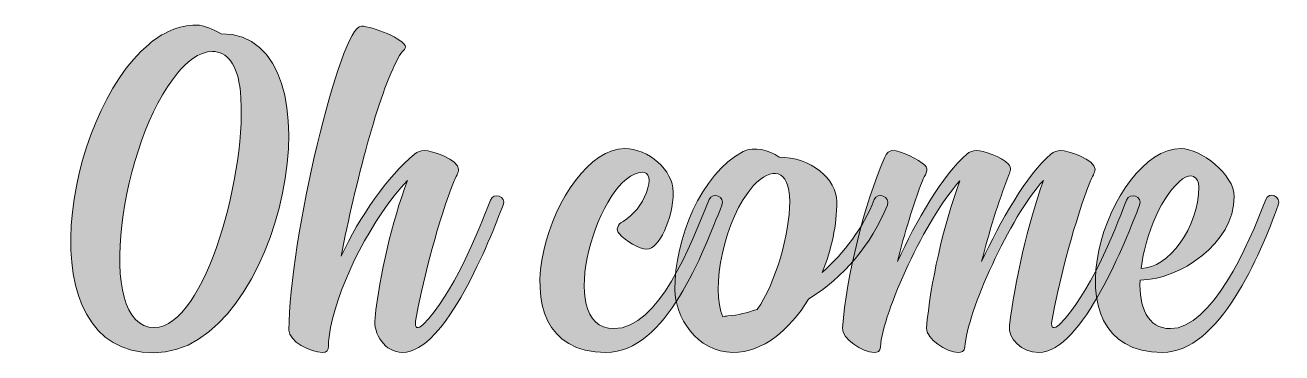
# Model space of a CAD drawing. Header units: inches. Extents: x -0.13 to 5.95, y -5.36 to -0.56.
# Drawn here: x -0.13 to 5.87, y -2.13 to -0.56 of the extents above; entities that cross this region are included whole.
import ezdxf

# ---------------------------------------------------------------- set-up
doc = ezdxf.new("R2010")
doc.units = ezdxf.units.IN
doc.header["$MEASUREMENT"] = 0
doc.layers.add('Layer 1', color=7, linetype='Continuous')

# ---------------------------------------------------------------- blocks, each defined once
blk = doc.blocks.new('block 4')
at = {"layer": 'Layer 1', "true_color": 0x398b42}
h = blk.add_hatch(color=97, dxfattribs=at)
h.dxf.hatch_style = 2
edge = h.paths.add_edge_path()
edge.add_spline(control_points=[(0.6863, -0.5597), (0.725, -0.5597), (0.7661, -0.5815), (0.8048, -0.6008), (1.4042, -0.6008), (1.0948, -2.126), (0.4833, -2.126), (-0.1307, -2.126), (0.0555, -0.99), (0.4591, -0.6516), (0.522, -0.5984), (0.6017, -0.5597), (0.6863, -0.5597)], knot_values=[0, 0, 0, 0, 1, 1, 1, 2, 2, 2, 3, 3, 3, 4, 4, 4, 4], degree=3, periodic=1)
edge = h.paths.add_edge_path()
edge.add_spline(control_points=[(0.8966, -0.8764), (0.8845, -0.7458), (0.8313, -0.6854), (0.7637, -0.6854), (0.6984, -0.6854), (0.6356, -0.741), (0.5969, -0.7893), (0.3286, -1.106), (0.1932, -2.0051), (0.4857, -2.0051), (0.7298, -2.0051), (0.9353, -1.2438), (0.8966, -0.8764)], knot_values=[0, 0, 0, 0, 1, 1, 1, 2, 2, 2, 3, 3, 3, 4, 4, 4, 4], degree=3, periodic=1)
h = blk.add_hatch(color=97, dxfattribs=at)
h.dxf.hatch_style = 2
edge = h.paths.add_edge_path()
edge.add_spline(control_points=[(1.6942, -1.3018), (1.525, -1.483), (1.3728, -1.7828), (1.3268, -2.0051), (1.322, -2.0341), (1.3172, -2.0656), (1.3172, -2.0946), (1.3172, -2.1139), (1.3099, -2.1236), (1.2882, -2.1236), (1.2301, -2.1236), (1.1286, -2.0704), (1.1286, -2.0172), (1.1286, -1.5918), (1.3728, -0.5646), (1.4743, -0.5646), (1.5226, -0.5646), (1.6846, -0.6274), (1.6846, -0.6637), (1.6846, -0.6685), (1.6821, -0.6733), (1.6797, -0.6757), (1.6676, -0.6902), (1.658, -0.6999), (1.6507, -0.7168), (1.5565, -0.8836), (1.4453, -1.3187), (1.3776, -1.6643), (1.467, -1.4734), (1.5975, -1.2848), (1.7281, -1.1761), (1.7426, -1.164), (1.7571, -1.1592), (1.774, -1.1592), (1.8102, -1.1592), (1.9384, -1.2027), (1.9384, -1.2486), (1.9384, -1.2583), (1.9335, -1.2655), (1.9311, -1.2752), (1.9214, -1.2945), (1.9118, -1.3139), (1.9045, -1.3356), (1.8272, -1.5435), (1.7643, -1.8045), (1.7329, -1.9737), (1.7281, -2.01), (1.7426, -2.0148), (1.7692, -1.9906), (1.9142, -1.8432), (2.0254, -1.5604), (2.0906, -1.396), (2.1051, -1.3549), (2.168, -1.3791), (2.1511, -1.4202), (2.0882, -1.5822), (1.8779, -2.1236), (1.6701, -2.1236), (1.5879, -2.1236), (1.5299, -2.0366), (1.5395, -1.9592), (1.5613, -1.7513), (1.6193, -1.5048), (1.6942, -1.3018)], knot_values=[0, 0, 0, 0, 1, 1, 1, 2, 2, 2, 3, 3, 3, 4, 4, 4, 5, 5, 5, 6, 6, 6, 7, 7, 7, 8, 8, 8, 9, 9, 9, 10, 10, 10, 11, 11, 11, 12, 12, 12, 13, 13, 13, 14, 14, 14, 15, 15, 15, 16, 16, 16, 17, 17, 17, 18, 18, 18, 19, 19, 19, 20, 20, 20, 21, 21, 21, 21], degree=3, periodic=1)
h = blk.add_hatch(color=97, dxfattribs=at)
h.dxf.hatch_style = 2
edge = h.paths.add_edge_path()
edge.add_spline(control_points=[(3.4683, -1.1906), (3.6182, -1.1906), (3.7439, -1.2945), (3.7439, -1.4033), (3.7439, -1.5121), (3.7197, -1.6329), (3.6738, -1.7417), (3.7801, -1.6474), (3.8695, -1.529), (3.9227, -1.3936), (3.9396, -1.3549), (4.0001, -1.3791), (3.9856, -1.4202), (3.9082, -1.6087), (3.7777, -1.7634), (3.6085, -1.8698), (3.5191, -2.0172), (3.391, -2.1236), (3.2483, -2.1236), (3.0743, -2.1236), (2.9704, -1.9495), (2.9704, -1.8239), (2.9704, -1.5846), (3.0937, -1.2703), (3.2967, -1.164), (3.3499, -1.1374), (3.42, -1.1567), (3.4683, -1.1906)], knot_values=[0, 0, 0, 0, 1, 1, 1, 2, 2, 2, 3, 3, 3, 4, 4, 4, 5, 5, 5, 6, 6, 6, 7, 7, 7, 8, 8, 8, 9, 9, 9, 9], degree=3, periodic=1)
edge = h.paths.add_edge_path()
edge.add_spline(control_points=[(3.2242, -1.9495), (3.2774, -1.9447), (3.3112, -1.935), (3.3644, -1.9181), (3.4514, -1.7924), (3.5191, -1.558), (3.5191, -1.4033), (3.5191, -1.2438), (3.432, -1.2341), (3.345, -1.3284), (3.2073, -1.4806), (3.1396, -1.8239), (3.2, -1.9544), (3.2073, -1.952), (3.2145, -1.9495), (3.2242, -1.9495)], knot_values=[0, 0, 0, 0, 1, 1, 1, 2, 2, 2, 3, 3, 3, 4, 4, 4, 5, 5, 5, 5], degree=3, periodic=1)
h = blk.add_hatch(color=97, dxfattribs=at)
h.dxf.hatch_style = 2
edge = h.paths.add_edge_path()
edge.add_spline(control_points=[(2.7311, -1.1495), (2.8447, -1.1495), (2.9631, -1.2534), (2.9631, -1.3574), (2.9631, -1.4879), (2.893, -1.6305), (2.8375, -1.6305), (2.8012, -1.6305), (2.7359, -1.5918), (2.7045, -1.5556), (2.6876, -1.5362), (2.6973, -1.5121), (2.7238, -1.4976), (2.7722, -1.4685), (2.8157, -1.4154), (2.835, -1.3598), (2.8592, -1.2969), (2.8471, -1.2631), (2.8157, -1.2631), (2.6127, -1.2631), (2.383, -2.01), (2.6803, -2.01), (2.8955, -2.01), (3.0453, -1.6112), (3.1348, -1.3936), (3.1517, -1.3549), (3.2121, -1.3791), (3.1952, -1.4202), (3.1033, -1.6474), (2.9317, -2.1236), (2.6417, -2.1236), (2.0591, -2.1236), (2.4024, -1.1495), (2.7311, -1.1495)], knot_values=[0, 0, 0, 0, 1, 1, 1, 2, 2, 2, 3, 3, 3, 4, 4, 4, 5, 5, 5, 6, 6, 6, 7, 7, 7, 8, 8, 8, 9, 9, 9, 10, 10, 10, 11, 11, 11, 11], degree=3, periodic=1)
h = blk.add_hatch(color=97, dxfattribs=at)
h.dxf.hatch_style = 2
edge = h.paths.add_edge_path()
edge.add_spline(control_points=[(3.9734, -1.1906), (3.9807, -1.1712), (3.9952, -1.1592), (4.0073, -1.1592), (4.0556, -1.1592), (4.133, -1.2027), (4.1644, -1.2293), (4.1886, -1.2486), (4.162, -1.28), (4.1523, -1.3042), (4.1088, -1.4202), (4.0653, -1.558), (4.0339, -1.6885), (4.1209, -1.5024), (4.249, -1.2728), (4.365, -1.1761), (4.3771, -1.164), (4.394, -1.1592), (4.4109, -1.1592), (4.44, -1.1592), (4.5318, -1.1882), (4.5632, -1.2244), (4.5777, -1.2438), (4.5729, -1.2558), (4.5656, -1.2752), (4.5125, -1.4081), (4.4714, -1.5507), (4.4351, -1.6885), (4.5221, -1.5024), (4.6502, -1.2728), (4.7663, -1.1761), (4.7808, -1.164), (4.7953, -1.1592), (4.8122, -1.1592), (4.8484, -1.1592), (4.9765, -1.2027), (4.9765, -1.2486), (4.9765, -1.2583), (4.9717, -1.2655), (4.9693, -1.2752), (4.9572, -1.2945), (4.95, -1.3139), (4.9427, -1.3356), (4.8654, -1.5435), (4.8001, -1.8045), (4.7711, -1.9737), (4.7638, -2.01), (4.7808, -2.0148), (4.8073, -1.9906), (4.9524, -1.8432), (5.0636, -1.5604), (5.1264, -1.396), (5.1433, -1.3549), (5.2062, -1.3791), (5.1892, -1.4202), (5.1264, -1.5822), (4.9161, -2.1236), (4.7082, -2.1236), (4.6261, -2.1236), (4.5608, -2.0583), (4.5681, -1.9955), (4.5922, -1.79), (4.6575, -1.5048), (4.73, -1.3018), (4.5705, -1.4758), (4.365, -1.9326), (4.3554, -2.097), (4.3529, -2.1212), (4.3384, -2.1236), (4.3239, -2.1236), (4.2659, -2.1236), (4.1717, -2.0583), (4.1717, -2.0076), (4.191, -1.7924), (4.2514, -1.5217), (4.3312, -1.3042), (4.1692, -1.4806), (3.9638, -1.9326), (3.9517, -2.097), (3.9517, -2.1212), (3.9372, -2.1236), (3.9227, -2.1236), (3.8647, -2.1236), (3.7704, -2.0583), (3.7704, -2.0076), (3.7922, -1.7538), (3.8719, -1.4226), (3.9734, -1.1906)], knot_values=[0, 0, 0, 0, 1, 1, 1, 2, 2, 2, 3, 3, 3, 4, 4, 4, 5, 5, 5, 6, 6, 6, 7, 7, 7, 8, 8, 8, 9, 9, 9, 10, 10, 10, 11, 11, 11, 12, 12, 12, 13, 13, 13, 14, 14, 14, 15, 15, 15, 16, 16, 16, 17, 17, 17, 18, 18, 18, 19, 19, 19, 20, 20, 20, 21, 21, 21, 22, 22, 22, 23, 23, 23, 24, 24, 24, 25, 25, 25, 26, 26, 26, 27, 27, 27, 28, 28, 28, 29, 29, 29, 29], degree=3, periodic=1)
h = blk.add_hatch(color=97, dxfattribs=at)
h.dxf.hatch_style = 2
edge = h.paths.add_edge_path()
edge.add_spline(control_points=[(5.3874, -1.1495), (5.4793, -1.1495), (5.6412, -1.2728), (5.6412, -1.3791), (5.6412, -1.6039), (5.3778, -1.7779), (5.1916, -1.7779), (5.1868, -1.906), (5.2255, -2.01), (5.3367, -2.01), (5.5324, -2.01), (5.7089, -1.6136), (5.7911, -1.3936), (5.8056, -1.3525), (5.8684, -1.3791), (5.8515, -1.4202), (5.7645, -1.6571), (5.5711, -2.1236), (5.298, -2.1236), (4.7155, -2.1236), (5.0418, -1.1495), (5.3874, -1.1495)], knot_values=[0, 0, 0, 0, 1, 1, 1, 2, 2, 2, 3, 3, 3, 4, 4, 4, 5, 5, 5, 6, 6, 6, 7, 7, 7, 7], degree=3, periodic=1)
edge = h.paths.add_edge_path()
edge.add_spline(control_points=[(5.1965, -1.7223), (5.327, -1.7223), (5.472, -1.5266), (5.472, -1.3332), (5.472, -1.2824), (5.4309, -1.2655), (5.3947, -1.2945), (5.298, -1.367), (5.2158, -1.558), (5.1965, -1.7223)], knot_values=[0, 0, 0, 0, 1, 1, 1, 2, 2, 2, 3, 3, 3, 3], degree=3, periodic=1)
at = {"layer": 'Layer 1', "lineweight": 0}
for points, knots in [([(0.6863, -0.5597), (0.725, -0.5597), (0.7661, -0.5815), (0.8048, -0.6008), (1.4042, -0.6008), (1.0948, -2.126), (0.4833, -2.126), (-0.1307, -2.126), (0.0555, -0.99), (0.4591, -0.6516), (0.522, -0.5984), (0.6017, -0.5597), (0.6863, -0.5597)], [0, 0, 0, 0, 1, 1, 1, 2, 2, 2, 3, 3, 3, 4, 4, 4, 4]), ([(1.6942, -1.3018), (1.525, -1.483), (1.3728, -1.7828), (1.3268, -2.0051), (1.322, -2.0341), (1.3172, -2.0656), (1.3172, -2.0946), (1.3172, -2.1139), (1.3099, -2.1236), (1.2882, -2.1236), (1.2301, -2.1236), (1.1286, -2.0704), (1.1286, -2.0172), (1.1286, -1.5918), (1.3728, -0.5646), (1.4743, -0.5646), (1.5226, -0.5646), (1.6846, -0.6274), (1.6846, -0.6637), (1.6846, -0.6685), (1.6821, -0.6733), (1.6797, -0.6757), (1.6676, -0.6902), (1.658, -0.6999), (1.6507, -0.7168), (1.5565, -0.8836), (1.4453, -1.3187), (1.3776, -1.6643), (1.467, -1.4734), (1.5975, -1.2848), (1.7281, -1.1761), (1.7426, -1.164), (1.7571, -1.1592), (1.774, -1.1592), (1.8102, -1.1592), (1.9384, -1.2027), (1.9384, -1.2486), (1.9384, -1.2583), (1.9335, -1.2655), (1.9311, -1.2752), (1.9214, -1.2945), (1.9118, -1.3139), (1.9045, -1.3356), (1.8272, -1.5435), (1.7643, -1.8045), (1.7329, -1.9737), (1.7281, -2.01), (1.7426, -2.0148), (1.7692, -1.9906), (1.9142, -1.8432), (2.0254, -1.5604), (2.0906, -1.396), (2.1051, -1.3549), (2.168, -1.3791), (2.1511, -1.4202), (2.0882, -1.5822), (1.8779, -2.1236), (1.6701, -2.1236), (1.5879, -2.1236), (1.5299, -2.0366), (1.5395, -1.9592), (1.5613, -1.7513), (1.6193, -1.5048), (1.6942, -1.3018)], [0, 0, 0, 0, 1, 1, 1, 2, 2, 2, 3, 3, 3, 4, 4, 4, 5, 5, 5, 6, 6, 6, 7, 7, 7, 8, 8, 8, 9, 9, 9, 10, 10, 10, 11, 11, 11, 12, 12, 12, 13, 13, 13, 14, 14, 14, 15, 15, 15, 16, 16, 16, 17, 17, 17, 18, 18, 18, 19, 19, 19, 20, 20, 20, 21, 21, 21, 21]), ([(0.8966, -0.8764), (0.8845, -0.7458), (0.8313, -0.6854), (0.7637, -0.6854), (0.6984, -0.6854), (0.6356, -0.741), (0.5969, -0.7893), (0.3286, -1.106), (0.1932, -2.0051), (0.4857, -2.0051), (0.7298, -2.0051), (0.9353, -1.2438), (0.8966, -0.8764)], [0, 0, 0, 0, 1, 1, 1, 2, 2, 2, 3, 3, 3, 4, 4, 4, 4]), ([(3.4683, -1.1906), (3.6182, -1.1906), (3.7439, -1.2945), (3.7439, -1.4033), (3.7439, -1.5121), (3.7197, -1.6329), (3.6738, -1.7417), (3.7801, -1.6474), (3.8695, -1.529), (3.9227, -1.3936), (3.9396, -1.3549), (4.0001, -1.3791), (3.9856, -1.4202), (3.9082, -1.6087), (3.7777, -1.7634), (3.6085, -1.8698), (3.5191, -2.0172), (3.391, -2.1236), (3.2483, -2.1236), (3.0743, -2.1236), (2.9704, -1.9495), (2.9704, -1.8239), (2.9704, -1.5846), (3.0937, -1.2703), (3.2967, -1.164), (3.3499, -1.1374), (3.42, -1.1567), (3.4683, -1.1906)], [0, 0, 0, 0, 1, 1, 1, 2, 2, 2, 3, 3, 3, 4, 4, 4, 5, 5, 5, 6, 6, 6, 7, 7, 7, 8, 8, 8, 9, 9, 9, 9]), ([(2.7311, -1.1495), (2.8447, -1.1495), (2.9631, -1.2534), (2.9631, -1.3574), (2.9631, -1.4879), (2.893, -1.6305), (2.8375, -1.6305), (2.8012, -1.6305), (2.7359, -1.5918), (2.7045, -1.5556), (2.6876, -1.5362), (2.6973, -1.5121), (2.7238, -1.4976), (2.7722, -1.4685), (2.8157, -1.4154), (2.835, -1.3598), (2.8592, -1.2969), (2.8471, -1.2631), (2.8157, -1.2631), (2.6127, -1.2631), (2.383, -2.01), (2.6803, -2.01), (2.8955, -2.01), (3.0453, -1.6112), (3.1348, -1.3936), (3.1517, -1.3549), (3.2121, -1.3791), (3.1952, -1.4202), (3.1033, -1.6474), (2.9317, -2.1236), (2.6417, -2.1236), (2.0591, -2.1236), (2.4024, -1.1495), (2.7311, -1.1495)], [0, 0, 0, 0, 1, 1, 1, 2, 2, 2, 3, 3, 3, 4, 4, 4, 5, 5, 5, 6, 6, 6, 7, 7, 7, 8, 8, 8, 9, 9, 9, 10, 10, 10, 11, 11, 11, 11]), ([(3.9734, -1.1906), (3.9807, -1.1712), (3.9952, -1.1592), (4.0073, -1.1592), (4.0556, -1.1592), (4.133, -1.2027), (4.1644, -1.2293), (4.1886, -1.2486), (4.162, -1.28), (4.1523, -1.3042), (4.1088, -1.4202), (4.0653, -1.558), (4.0339, -1.6885), (4.1209, -1.5024), (4.249, -1.2728), (4.365, -1.1761), (4.3771, -1.164), (4.394, -1.1592), (4.4109, -1.1592), (4.44, -1.1592), (4.5318, -1.1882), (4.5632, -1.2244), (4.5777, -1.2438), (4.5729, -1.2558), (4.5656, -1.2752), (4.5125, -1.4081), (4.4714, -1.5507), (4.4351, -1.6885), (4.5221, -1.5024), (4.6502, -1.2728), (4.7663, -1.1761), (4.7808, -1.164), (4.7953, -1.1592), (4.8122, -1.1592), (4.8484, -1.1592), (4.9765, -1.2027), (4.9765, -1.2486), (4.9765, -1.2583), (4.9717, -1.2655), (4.9693, -1.2752), (4.9572, -1.2945), (4.95, -1.3139), (4.9427, -1.3356), (4.8654, -1.5435), (4.8001, -1.8045), (4.7711, -1.9737), (4.7638, -2.01), (4.7808, -2.0148), (4.8073, -1.9906), (4.9524, -1.8432), (5.0636, -1.5604), (5.1264, -1.396), (5.1433, -1.3549), (5.2062, -1.3791), (5.1892, -1.4202), (5.1264, -1.5822), (4.9161, -2.1236), (4.7082, -2.1236), (4.6261, -2.1236), (4.5608, -2.0583), (4.5681, -1.9955), (4.5922, -1.79), (4.6575, -1.5048), (4.73, -1.3018), (4.5705, -1.4758), (4.365, -1.9326), (4.3554, -2.097), (4.3529, -2.1212), (4.3384, -2.1236), (4.3239, -2.1236), (4.2659, -2.1236), (4.1717, -2.0583), (4.1717, -2.0076), (4.191, -1.7924), (4.2514, -1.5217), (4.3312, -1.3042), (4.1692, -1.4806), (3.9638, -1.9326), (3.9517, -2.097), (3.9517, -2.1212), (3.9372, -2.1236), (3.9227, -2.1236), (3.8647, -2.1236), (3.7704, -2.0583), (3.7704, -2.0076), (3.7922, -1.7538), (3.8719, -1.4226), (3.9734, -1.1906)], [0, 0, 0, 0, 1, 1, 1, 2, 2, 2, 3, 3, 3, 4, 4, 4, 5, 5, 5, 6, 6, 6, 7, 7, 7, 8, 8, 8, 9, 9, 9, 10, 10, 10, 11, 11, 11, 12, 12, 12, 13, 13, 13, 14, 14, 14, 15, 15, 15, 16, 16, 16, 17, 17, 17, 18, 18, 18, 19, 19, 19, 20, 20, 20, 21, 21, 21, 22, 22, 22, 23, 23, 23, 24, 24, 24, 25, 25, 25, 26, 26, 26, 27, 27, 27, 28, 28, 28, 29, 29, 29, 29]), ([(5.3874, -1.1495), (5.4793, -1.1495), (5.6412, -1.2728), (5.6412, -1.3791), (5.6412, -1.6039), (5.3778, -1.7779), (5.1916, -1.7779), (5.1868, -1.906), (5.2255, -2.01), (5.3367, -2.01), (5.5324, -2.01), (5.7089, -1.6136), (5.7911, -1.3936), (5.8056, -1.3525), (5.8684, -1.3791), (5.8515, -1.4202), (5.7645, -1.6571), (5.5711, -2.1236), (5.298, -2.1236), (4.7155, -2.1236), (5.0418, -1.1495), (5.3874, -1.1495)], [0, 0, 0, 0, 1, 1, 1, 2, 2, 2, 3, 3, 3, 4, 4, 4, 5, 5, 5, 6, 6, 6, 7, 7, 7, 7]), ([(3.2242, -1.9495), (3.2774, -1.9447), (3.3112, -1.935), (3.3644, -1.9181), (3.4514, -1.7924), (3.5191, -1.558), (3.5191, -1.4033), (3.5191, -1.2438), (3.432, -1.2341), (3.345, -1.3284), (3.2073, -1.4806), (3.1396, -1.8239), (3.2, -1.9544), (3.2073, -1.952), (3.2145, -1.9495), (3.2242, -1.9495)], [0, 0, 0, 0, 1, 1, 1, 2, 2, 2, 3, 3, 3, 4, 4, 4, 5, 5, 5, 5]), ([(5.1965, -1.7223), (5.327, -1.7223), (5.472, -1.5266), (5.472, -1.3332), (5.472, -1.2824), (5.4309, -1.2655), (5.3947, -1.2945), (5.298, -1.367), (5.2158, -1.558), (5.1965, -1.7223)], [0, 0, 0, 0, 1, 1, 1, 2, 2, 2, 3, 3, 3, 3])]:
    blk.add_open_spline(points, degree=3, knots=knots, dxfattribs=at)
blk = doc.blocks.new('block 2')
at = {"layer": 'Layer 1'}
blk.add_blockref('block 4', (0, 0), dxfattribs=at)

msp = doc.modelspace()

# ---------------------------------------------------------------- block references
at = {"layer": 'Layer 1'}
msp.add_blockref('block 2', (0, 0), dxfattribs=at)

doc.saveas('drawing.dxf')
